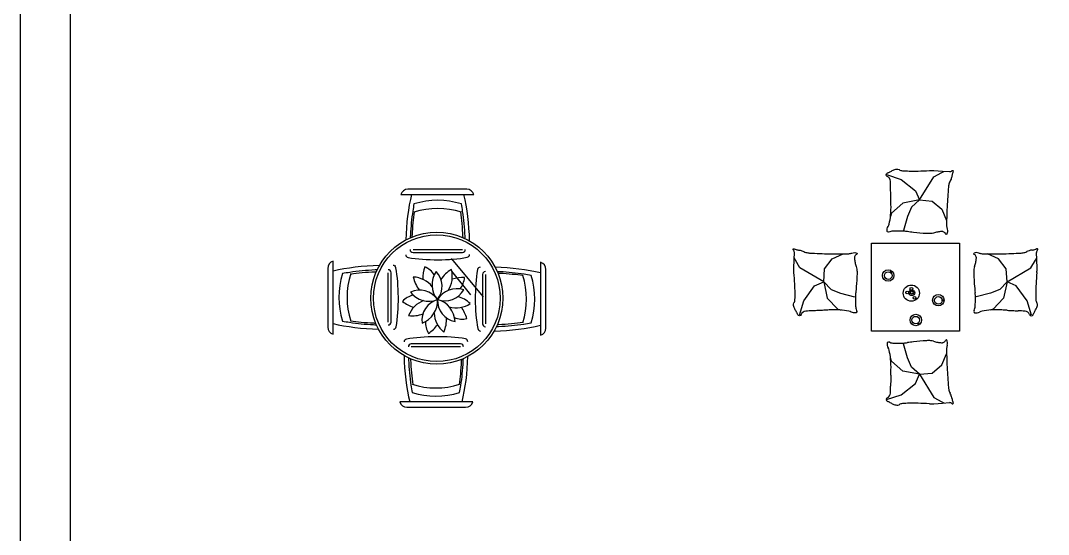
# Model space of a CAD drawing. Header units: inches. Extents: x 11.8 to 54.3, y 7.5 to 32.3.
# Drawn here: x 33.31 to 40.31, y 25.26 to 28.76 of the extents above; entities that cross this region are included whole.
import ezdxf

# ---------------------------------------------------------------- set-up
doc = ezdxf.new("R2010")
doc.units = ezdxf.units.IN
doc.header["$MEASUREMENT"] = 0
for name, color, linetype in [('02', 2, 'Continuous'), ('1', 1, 'Continuous'), ('kadrbm', 4, 'Continuous')]:
    doc.layers.add(name, color=color, linetype=linetype)

# ---------------------------------------------------------------- blocks, each defined once
blk = doc.blocks.new('kadrbm')
at = {"layer": 'kadrbm', "color": 4}
blk.add_lwpolyline([(0, 0), (0, 24.7972), (21, 24.7972), (21, 0), (0, 0)], close=True, dxfattribs=at)
blk.add_lwpolyline([(20.6631, 0.3257), (20.6631, 24.4603), (0.3369, 24.4603), (0.3369, 0.3257), (20.6631, 0.3257)], dxfattribs=at)

msp = doc.modelspace()

# ---------------------------------------------------------------- linework, layer by layer
at = {"layer": '02'}
for p, q in [((39.5842, 27.7209), (39.5972, 27.7279)), ((39.2075, 27.7064), (39.3062, 27.6733)), ((39.3062, 27.6733), (39.4044, 27.5964)), ((39.431, 27.5335), (39.5298, 27.692)), ((39.5298, 27.692), (39.5842, 27.7209)), ((39.4044, 27.5964), (39.431, 27.5335)), ((35.8997, 27.5709), (36.3957, 27.5709)), ((39.431, 27.5335), (39.3174, 27.5126)), ((39.431, 27.5335), (39.3768, 27.4854)), ((39.431, 27.5335), (39.5187, 27.525)), ((39.5187, 27.525), (39.5837, 27.4701)), ((39.2418, 27.4443), (39.2343, 27.4212)), ((39.3174, 27.5126), (39.2418, 27.4443)), ((39.3768, 27.4854), (39.3496, 27.4221)), ((39.5837, 27.4701), (39.6163, 27.3944)), ((39.3496, 27.4221), (39.3218, 27.3265)), ((35.9821, 27.1955), (36.3181, 27.1955)), ((35.9821, 27.176), (36.3181, 27.176)), ((38.8376, 27.1317), (38.9122, 27.1668)), ((39.9702, 27.1317), (39.8956, 27.1668)), ((40.2301, 27.1288), (40.2284, 27.1757)), ((35.4378, 26.6199), (35.4378, 27.1159)), ((36.4622, 26.8745), (36.2445, 27.1353)), ((36.3657, 27.146), (36.3671, 27.146)), ((36.8506, 27.109), (36.8506, 26.613)), ((38.5869, 27.1241), (38.5795, 27.1368)), ((38.6176, 27.0706), (38.5869, 27.1241)), ((38.7849, 27.065), (38.8376, 27.1317)), ((40.0229, 27.065), (39.9702, 27.1317)), ((40.1902, 27.0706), (40.2208, 27.1241)), ((40.2208, 27.1241), (40.2283, 27.1368)), ((40.2322, 27.068), (40.2301, 27.1288)), ((35.8131, 26.7024), (35.8131, 27.0384)), ((35.8327, 26.7024), (35.8327, 27.0384)), ((35.8627, 27.0859), (35.8627, 27.0874)), ((36.3763, 26.8868), (36.2475, 27.0494)), ((36.4557, 27.0265), (36.4557, 26.6905)), ((36.4753, 27.0265), (36.4753, 26.6905)), ((38.7792, 26.9771), (38.6176, 27.0706)), ((38.7792, 26.9771), (38.7849, 27.065)), ((40.0286, 26.9771), (40.0229, 27.065)), ((40.0286, 26.9771), (40.1902, 27.0706)), ((38.7172, 26.9484), (38.7792, 26.9771)), ((38.7792, 26.9771), (38.829, 26.9244)), ((38.7792, 26.9771), (38.8038, 26.8642)), ((40.0286, 26.9771), (39.9787, 26.9244)), ((40.0286, 26.9771), (40.004, 26.8642)), ((40.0906, 26.9484), (40.0286, 26.9771)), ((38.6435, 26.8478), (38.7172, 26.9484)), ((38.829, 26.9244), (38.8932, 26.8993)), ((38.8932, 26.8993), (38.9896, 26.8746)), ((39.9146, 26.8993), (39.8181, 26.8746)), ((39.9787, 26.9244), (39.9146, 26.8993)), ((40.1642, 26.8478), (40.0906, 26.9484)), ((38.6137, 26.7481), (38.6435, 26.8478)), ((38.8038, 26.8642), (38.8745, 26.7908)), ((40.004, 26.8642), (39.9333, 26.7908)), ((40.1941, 26.7481), (40.1642, 26.8478)), ((38.8745, 26.7908), (38.8978, 26.784)), ((39.9333, 26.7908), (39.9099, 26.784)), ((36.4257, 26.643), (36.4257, 26.6415)), ((35.9227, 26.5829), (35.9213, 26.5829)), ((36.3063, 26.5529), (35.9703, 26.5529)), ((36.3063, 26.5334), (35.9703, 26.5334)), ((39.3496, 26.4578), (39.3218, 26.5534)), ((39.5837, 26.4097), (39.6163, 26.4854)), ((39.2418, 26.4355), (39.2343, 26.4587)), ((39.3174, 26.3672), (39.2418, 26.4355)), ((39.3768, 26.3945), (39.3496, 26.4578)), ((39.431, 26.3463), (39.3768, 26.3945)), ((39.5187, 26.3549), (39.5837, 26.4097)), ((39.431, 26.3463), (39.3174, 26.3672)), ((39.4044, 26.2835), (39.431, 26.3463)), ((39.431, 26.3463), (39.5187, 26.3549)), ((39.431, 26.3463), (39.5298, 26.1879)), ((39.3062, 26.2066), (39.4044, 26.2835)), ((39.2075, 26.1735), (39.3062, 26.2066)), ((39.5298, 26.1879), (39.5842, 26.159)), ((36.3887, 26.158), (35.8927, 26.158)), ((39.5285, 26.1458), (39.5892, 26.1499)), ((39.5842, 26.159), (39.5972, 26.1519)), ((39.5892, 26.1499), (39.636, 26.1531))]:
    msp.add_line(p, q, dxfattribs=at)
for points in [[(39.2583, 27.3218, 0.101392), (39.2286, 27.3156, -0.223768), (39.2144, 27.3161, -0.25558), (39.2112, 27.3207, -0.081563), (39.2123, 27.3372, -0.071805), (39.2185, 27.3531, 0.069985), (39.2249, 27.3694, 0.03546), (39.2349, 27.4295, 0.029432), (39.2375, 27.5028, 0.001554), (39.2365, 27.5391, -0.00152), (39.2355, 27.5762, -0.004735), (39.235, 27.6144, 0.00382), (39.2344, 27.6617, 0.296001), (39.2125, 27.694, -0.649774), (39.212, 27.7173, -0.02319), (39.218, 27.7197, 0.0288), (39.2228, 27.7218, 0.005727), (39.2306, 27.7257, -0.004358), (39.2408, 27.731, -0.027528), (39.2628, 27.7406, -0.046214), (39.2766, 27.7443, -0.194121), (39.2931, 27.7407, 0.133719), (39.3159, 27.7329, 0.011505), (39.3621, 27.7309, 0.008882), (39.422, 27.7309, 0.012426), (39.4997, 27.7341, -0.033612), (39.5285, 27.7341), (39.5892, 27.73), (39.636, 27.7268, 0.224341), (39.6544, 27.734, -0.722772), (39.6624, 27.7302, -0.103513), (39.6612, 27.7267, 0.053465), (39.6582, 27.7201, 0.030109), (39.6523, 27.6973, -0.031436), (39.6465, 27.6755, -0.05324), (39.6402, 27.6618, 0.05518), (39.6342, 27.6485, 0.056271), (39.629, 27.6228, 0.0108), (39.6198, 27.4873, 0.00456), (39.6163, 27.3944, 0.01125), (39.6161, 27.3568, 0.069394), (39.6195, 27.3352, -0.079756), (39.6221, 27.3163, -0.106399), (39.6186, 27.3019, -0.328642), (39.614, 27.2994, -0.299547), (39.6088, 27.304, 0.189917), (39.6026, 27.3124, 0.033518), (39.5935, 27.3173, 0.075627), (39.5891, 27.3185, 0.053489), (39.5807, 27.3187, 0.017838), (39.5558, 27.3155, 0.038394), (39.5269, 27.3086, -0.059529), (39.508, 27.3048, -0.035943), (39.4798, 27.3047, -0.011245), (39.3901, 27.3129, -0.006203), (39.3495, 27.318, 0.010783), (39.3262, 27.3207, 0.019485), (39.3122, 27.3215, 0.005062)], [(38.9964, 26.8113, 0.101392), (39.0035, 26.7818, -0.223768), (39.0035, 26.7675, -0.25558), (38.999, 26.7643, -0.081563), (38.9825, 26.7648, -0.071805), (38.9664, 26.7705, 0.069985), (38.9499, 26.7764, 0.03546), (38.8895, 26.7844, 0.029432), (38.8161, 26.7846, 0.001554), (38.7799, 26.7825, -0.00152), (38.7429, 26.7803, -0.004735), (38.7047, 26.7785, 0.00382), (38.6574, 26.7763, 0.296001), (38.6259, 26.7534, -0.649774), (38.6026, 26.7522, -0.02319), (38.6, 26.7581, 0.0288), (38.5978, 26.7628, 0.005727), (38.5936, 26.7705, -0.004358), (38.588, 26.7805, -0.027528), (38.5777, 26.8022, -0.046214), (38.5736, 26.8158, -0.194121), (38.5766, 26.8325, 0.133719), (38.5837, 26.8555, 0.011505), (38.5841, 26.9017, 0.008882), (38.5822, 26.9616, 0.012426), (38.5764, 27.0392, -0.033612), (38.5755, 27.068), (38.5777, 27.1288), (38.5794, 27.1757, 0.224341), (38.5716, 27.1938, -0.722772), (38.5751, 27.2019, -0.103513), (38.5787, 27.2009, 0.053465), (38.5854, 27.1981, 0.030109), (38.6083, 27.1929, -0.031436), (38.6303, 27.1878, -0.05324), (38.6442, 27.182, 0.05518), (38.6577, 27.1764, 0.056271), (38.6835, 27.172, 0.0108), (38.8193, 27.1672, 0.00456), (38.9122, 27.1668, 0.01125), (38.9498, 27.1678, 0.069394), (38.9713, 27.1719, -0.079756), (38.9901, 27.175, -0.106399), (39.0046, 27.172, -0.328642), (39.0072, 27.1675, -0.299547), (39.0028, 27.1622, 0.189917), (38.9946, 27.1558, 0.033518), (38.99, 27.1465, 0.075627), (38.9889, 27.142, 0.053489), (38.9891, 27.1336, 0.017838), (38.993, 27.1088, 0.038394), (39.0009, 27.0802, -0.059529), (39.0052, 27.0614, -0.035943), (39.0063, 27.0333, -0.011245), (39.001, 26.9433, -0.006203), (38.9972, 26.9026, 0.010783), (38.9953, 26.8792, 0.019485), (38.995, 26.8652, 0.005062)]]:
    msp.add_lwpolyline(points, format="xyb", close=True, dxfattribs=at)
for points in [[(36.3957, 27.5709, 0.333667), (36.3477, 27.6069), (35.9477, 27.6069, 0.333667), (35.8997, 27.5709)], [(35.4378, 27.1159, 0.333667), (35.4017, 27.0679), (35.4017, 26.6679, 0.333667), (35.4378, 26.6199)], [(36.8506, 26.613, 0.333667), (36.8867, 26.661), (36.8867, 27.061, 0.333667), (36.8506, 27.109)], [(35.8927, 26.158, 0.333667), (35.9407, 26.122), (36.3407, 26.122, 0.333667), (36.3887, 26.158)]]:
    msp.add_lwpolyline(points, format="xyb", dxfattribs=at)
for points in [[(39.1039, 27.2399), (39.7039, 27.2399), (39.7039, 26.6399), (39.1039, 26.6399)], [(39.2315, 27.0404), (39.2355, 27.0459), (39.2399, 27.0426), (39.236, 27.0371)], [(39.5855, 26.8525), (39.5922, 26.8525), (39.5922, 26.847), (39.5855, 26.847)], [(39.4228, 26.6963), (39.4267, 26.6908), (39.4222, 26.6876), (39.4183, 26.6931)]]:
    msp.add_lwpolyline(points, close=True, dxfattribs=at)
for centre, radius in [((36.1442, 26.8645), 0.45), ((36.1442, 26.8645), 0.4318), ((39.2178, 27.0191), 0.0391), ((39.2189, 27.0184), 0.0256), ((39.3762, 26.899), 0.0554), ((39.3485, 26.904), 0.00962), ((39.3797, 26.9016), 0.0191), ((39.3762, 26.9287), 0.00962), ((39.3797, 26.9033), 0.0105), ((39.5602, 26.8511), 0.0391), ((39.3981, 26.8675), 0.00962), ((39.5602, 26.8498), 0.0256), ((39.4071, 26.7161), 0.0391), ((39.406, 26.7153), 0.0256)]:
    msp.add_circle(centre, radius, dxfattribs=at)
for centre, radius, start, end in [((36.1501, 26.9884), 0.543, 72.70335, 107.29665), ((36.1501, 26.9325), 0.543, 72.70335, 107.29665), ((35.9821, 27.196), 0.02, 180.37069, 270), ((36.3181, 27.196), 0.02, 270, 359.62977), ((39.8049, 27.168), 0.00443, 113.81799, 186.58879), ((39.8068, 27.1682), 0.0063, 186.58879, 253.29046), ((39.8174, 27.1398), 0.0352, 89.52442, 113.81799), ((39.8172, 27.1149), 0.0601, 71.28425, 89.52442), ((39.8619, 27.2469), 0.0792, 251.28425, 267.16272), ((39.8994, 28.0038), 0.8371, 267.16272, 269.74096), ((39.9186, 32.2609), 5.0942, 269.74096, 270.78602), ((39.9454, 30.3119), 3.145, 270.78602, 273.26117), ((40.1177, 27.2884), 0.1166, 273.26117, 286.14395), ((40.1316, 27.2401), 0.0663, 286.14395, 298.77735), ((40.1978, 27.1195), 0.0712, 106.58716, 118.77735), ((40.2287, 27.0159), 0.1794, 99.38482, 106.58716), ((40.1676, 27.3857), 0.1955, 279.38482, 286.28328), ((40.2129, 27.2307), 0.034, 286.28328, 298.52483), ((40.2515, 27.1765), 0.0231, 131.45226, 182.03003), ((40.2335, 27.1928), 0.0092, 94.88558, 118.52483), ((40.2331, 27.1973), 0.00467, 311.45226, 94.88558), ((35.9527, 27.1609), 0.02, 181.47865, 260.46365), ((36.3476, 27.1628), 0.02, 280.38239, 358.58396), ((39.8009, 27.1486), 0.0142, 30.27703, 73.29046), ((39.6244, 27.146), 0.194, 340.16916, 348.964), ((39.7465, 27.1169), 0.0771, 22.59825, 30.27703), ((39.4693, 27.1762), 0.352, 348.964, 353.05171), ((39.8036, 27.1406), 0.0153, 5.29873, 22.59825), ((39.7797, 27.1384), 0.0393, 353.05171, 5.29873), ((36.0202, 26.8704), 0.543, 162.70335, 197.29665), ((36.0761, 26.8704), 0.543, 162.70335, 197.29665), ((35.8127, 27.0384), 0.02, 0, 89.62977), ((35.8458, 27.0679), 0.02, 10.38239, 88.58396), ((36.4406, 27.056), 0.02, 91.47865, 170.46365), ((36.4757, 27.0265), 0.02, 90.37069, 180), ((39.9979, 27.0402), 0.1965, 173.79614, 182.03003), ((41.8033, 27.1042), 2.003, 182.03003, 184.60709), ((39.8831, 27.0527), 0.081, 160.16916, 173.79614), ((41.7889, 26.8846), 1.5652, 174.32955, 177.17716), ((40.018, 27.0604), 0.2143, 354.32955, 2.03003), ((36.2123, 26.8585), 0.543, 342.70335, 17.29665), ((36.2682, 26.8585), 0.543, 342.70335, 17.29665), ((41.9104, 26.8786), 1.6868, 177.17716, 179.21266), ((41.4495, 27.0757), 1.6481, 184.60709, 186.02863), ((39.2681, 26.8453), 0.5454, 3.5574, 6.02863), ((41.229, 26.8879), 1.0054, 179.21266, 181.8493), ((37.1513, 26.9073), 2.6619, 357.93234, 359.09237), ((39.6331, 26.868), 0.1798, 359.09237, 3.5574), ((40.2699, 26.857), 0.0458, 181.8493, 212.3147), ((40.1584, 26.8314), 0.0774, 337.78796, 348.37194), ((40.2121, 26.8204), 0.0226, 348.37194, 32.3147), ((39.8194, 26.7747), 0.0168, 154.77416, 205.22688), ((39.7359, 26.814), 0.0755, 334.77416, 357.93234), ((39.8095, 26.77), 0.0058, 205.22688, 262.57378), ((39.8153, 26.8147), 0.0509, 262.57378, 281.22529), ((39.8136, 26.8235), 0.0599, 281.22529, 297.65364), ((39.8706, 26.7147), 0.063, 101.64029, 117.65364), ((39.9447, 26.3553), 0.43, 93.51688, 101.64029), ((39.9565, 26.162), 0.6236, 86.77343, 93.51688), ((39.663, 20.9556), 5.8383, 86.4173, 86.77343), ((40.4092, 32.8724), 6.1019, 266.4173, 266.76566), ((40.1786, 28.7933), 2.0162, 266.76566, 267.85086), ((39.9869, 23.6835), 3.0972, 86.97528, 87.85086), ((40.1484, 26.7405), 0.0359, 21.02002, 86.97528), ((40.1938, 26.758), 0.0127, 201.02002, 333.07913), ((40.143, 26.7837), 0.0697, 333.07913, 338.39292), ((40.2498, 26.7414), 0.0452, 151.79426, 158.39292), ((40.5471, 26.582), 0.3825, 150.48182, 151.79426), ((39.6395, 27.0959), 0.6605, 330.48182, 331.48061), ((40.0286, 26.8844), 0.2176, 331.48061, 337.78796), ((35.8127, 26.7024), 0.02, 270.37069, 0), ((36.4757, 26.6905), 0.02, 180, 269.62977), ((35.8478, 26.6729), 0.02, 271.47865, 350.46365), ((36.4426, 26.6611), 0.02, 190.38239, 268.58396), ((35.9408, 26.5661), 0.02, 100.38239, 178.58396), ((35.9703, 26.5329), 0.02, 90, 179.62977), ((36.3063, 26.5329), 0.02, 0.37069, 90), ((36.3357, 26.568), 0.02, 1.47865, 80.46365), ((39.2619, 26.5542), 0.0509, 174.43404, 193.08555), ((39.217, 26.5586), 0.0058, 117.08714, 174.43404), ((39.2706, 26.5562), 0.0599, 193.08555, 209.5139), ((39.222, 26.5488), 0.0168, 66.63442, 117.08714), ((39.2586, 26.6335), 0.0755, 246.63442, 269.7926), ((39.2679, 29.2199), 2.6619, 269.7926, 270.95263), ((39.3092, 26.7381), 0.1798, 270.95263, 275.41766), ((39.2747, 27.1021), 0.5454, 275.41766, 277.88889), ((39.5757, 24.9293), 1.6481, 96.46735, 97.88889), ((39.6157, 24.5767), 2.003, 93.8903, 96.46735), ((39.4932, 26.3791), 0.1965, 85.65641, 93.8903), ((39.5019, 26.4942), 0.081, 72.02943, 85.65641), ((39.5867, 26.7558), 0.194, 252.02943, 260.82427), ((39.6119, 26.9118), 0.352, 260.82427, 264.91197), ((39.5842, 26.6004), 0.0393, 264.91197, 277.15899), ((39.5872, 26.5765), 0.0153, 277.15899, 294.45852), ((39.5616, 26.6328), 0.0771, 294.45852, 302.13729), ((39.5951, 26.5795), 0.0142, 302.13729, 345.15072), ((39.6149, 26.5742), 0.0063, 98.44905, 165.15072), ((39.6146, 26.5761), 0.00443, 25.67826, 98.44905), ((39.6953, 26.5217), 0.0792, 163.14451, 179.02298), ((39.5868, 26.5627), 0.0352, 1.38469, 25.67826), ((39.5619, 26.5621), 0.0601, 343.14451, 1.38469), ((39.1637, 26.4957), 0.063, 13.50056, 29.5139), ((38.8069, 26.41), 0.43, 5.37715, 13.50056), ((40.4531, 26.5088), 0.8371, 179.02298, 181.60123), ((44.7086, 26.6278), 5.0942, 181.60123, 182.64628), ((38.6141, 26.3919), 0.6236, 358.6337, 5.37715), ((45.3356, 26.1573), 6.1019, 178.27756, 178.62592), ((33.4008, 26.5162), 5.8383, 358.27756, 358.6337), ((42.7614, 26.5378), 3.145, 182.64628, 185.12143), ((36.1383, 26.7964), 0.543, 252.70335, 287.29665), ((36.1378, 26.2811), 3.0972, 358.83554, 359.71113), ((41.2512, 26.2553), 2.0162, 178.62592, 179.71113), ((39.7451, 26.2674), 0.1166, 185.12143, 198.00421), ((36.1383, 26.7405), 0.543, 252.70335, 287.29665), ((39.2174, 26.1741), 0.0127, 112.88028, 244.93939), ((39.1985, 26.2189), 0.0359, 292.88028, 358.83554), ((39.6973, 26.2519), 0.0663, 198.00421, 210.63761), ((39.5789, 26.1818), 0.0712, 18.44742, 30.63761), ((39.4764, 26.1476), 0.1794, 11.24508, 18.44742), ((39.2415, 26.2257), 0.0697, 244.93939, 250.25318), ((39.2027, 26.1176), 0.0452, 63.65452, 70.25318), ((39.053, 25.8153), 0.3825, 62.34208, 63.65452), ((39.5372, 26.7391), 0.6605, 242.34208, 243.34087), ((39.3385, 26.3433), 0.2176, 243.34087, 249.64822), ((39.2897, 26.2119), 0.0774, 249.64822, 260.2322), ((39.2804, 26.1579), 0.0226, 260.2322, 304.17496), ((39.3188, 26.1013), 0.0458, 93.70956, 124.17496), ((39.3809, 25.1437), 1.0054, 91.07293, 93.70956), ((39.3937, 24.4624), 1.6868, 89.03743, 91.07293), ((39.3957, 24.5839), 1.5652, 86.18981, 89.03743), ((39.514, 26.3596), 0.2143, 266.18981, 273.8903), ((39.6376, 26.1301), 0.0231, 43.31252, 93.8903), ((39.844, 26.2207), 0.1955, 191.24508, 198.14354), ((39.6578, 26.1491), 0.00467, 223.31252, 6.74585), ((39.6905, 26.1704), 0.034, 198.14354, 210.3851), ((39.6533, 26.1485), 0.0092, 6.74585, 30.3851)]:
    msp.add_arc(centre, radius, start, end, dxfattribs=at)
for centre, major_axis, ratio, start_param, end_param in [((36.1501, 27.2075), (0, -0.6317), 0.345133, 4.099527, 4.626376), ((36.1501, 27.2075), (0, -0.6317), 0.345133, 7.92947, 8.466844), ((36.1445, 27.2103), (-0.3441, 0), 0.243902, 0.967641, 2.215058), ((35.8012, 26.8704), (0.6317, 0), 0.345133, 7.92947, 8.466844), ((35.7984, 26.8648), (0, -0.3441), 0.243902, 0.967641, 2.215058), ((36.49, 26.8641), (0, 0.3441), 0.243902, 0.967641, 2.215058), ((36.4872, 26.8585), (-0.6317, 0), 0.345133, 4.099527, 4.626376), ((35.8012, 26.8704), (0.6317, 0), 0.345133, 4.099527, 4.626376), ((36.4872, 26.8585), (-0.6317, 0), 0.345133, 7.92947, 8.466844), ((36.1439, 26.5186), (0.3441, 0), 0.243902, 0.967641, 2.215058), ((36.1383, 26.5214), (0, 0.6317), 0.345133, 7.92947, 8.466844), ((36.1383, 26.5214), (0, 0.6317), 0.345133, 4.099527, 4.626376)]:
    msp.add_ellipse(centre, major_axis=major_axis, ratio=ratio, start_param=start_param, end_param=end_param, dxfattribs=at)
for points, knots in [([(35.9887, 27.5069), (35.9856, 27.4911), (35.9829, 27.4749), (35.9764, 27.4325), (35.9731, 27.4059), (35.9677, 27.3514), (35.9656, 27.3236), (35.9639, 27.2892), (35.9637, 27.2829), (35.9634, 27.2765)], [4.2084563, 4.2084563, 4.2084563, 4.2084563, 4.2962292, 4.2962292, 4.433179, 4.433179, 4.5701288, 4.5701288, 4.6010142, 4.6010142, 4.6010142, 4.6010142]), ([(35.9905, 27.4516), (35.987, 27.4279), (35.984, 27.4035), (35.9789, 27.3514), (35.9768, 27.3236), (35.9752, 27.2908), (35.975, 27.2861), (35.9748, 27.2813)], [4.3081151, 4.3081151, 4.3081151, 4.3081151, 4.433179, 4.433179, 4.5701288, 4.5701288, 4.5932224, 4.5932224, 4.5932224, 4.5932224]), ([(36.3228, 27.2775), (36.3227, 27.28), (36.3226, 27.2825), (36.3212, 27.3145), (36.3192, 27.3437), (36.3139, 27.3997), (36.3106, 27.4265), (36.3068, 27.4525)], [7.966905, 7.966905, 7.966905, 7.966905, 7.9790206, 7.9790206, 8.1227425, 8.1227425, 8.2598231, 8.2598231, 8.2598231, 8.2598231]), ([(36.337, 27.271), (36.3369, 27.2757), (36.3367, 27.2803), (36.3352, 27.3145), (36.3332, 27.3437), (36.3277, 27.401), (36.3243, 27.4291), (36.3176, 27.4735), (36.3147, 27.4904), (36.3116, 27.5069)], [7.9564663, 7.9564663, 7.9564663, 7.9564663, 7.9790206, 7.9790206, 8.1227425, 8.1227425, 8.2664644, 8.2664644, 8.3579144, 8.3579144, 8.3579144, 8.3579144]), ([(35.7376, 27.0573), (35.733, 27.0571), (35.7283, 27.0569), (35.6942, 27.0554), (35.6649, 27.0534), (35.6076, 27.048), (35.5795, 27.0446), (35.5351, 27.0378), (35.5182, 27.035), (35.5017, 27.0318)], [7.9564663, 7.9564663, 7.9564663, 7.9564663, 7.9790206, 7.9790206, 8.1227425, 8.1227425, 8.2664644, 8.2664644, 8.3579144, 8.3579144, 8.3579144, 8.3579144]), ([(35.7312, 27.043), (35.7287, 27.043), (35.7262, 27.0428), (35.6942, 27.0415), (35.6649, 27.0394), (35.6089, 27.0341), (35.5821, 27.0309), (35.5562, 27.027)], [7.966905, 7.966905, 7.966905, 7.966905, 7.9790206, 7.9790206, 8.1227425, 8.1227425, 8.2598231, 8.2598231, 8.2598231, 8.2598231]), ([(36.7867, 27.02), (36.7709, 27.023), (36.7546, 27.0258), (36.7123, 27.0322), (36.6856, 27.0356), (36.6312, 27.041), (36.6034, 27.043), (36.569, 27.0447), (36.5626, 27.045), (36.5563, 27.0452)], [4.2084563, 4.2084563, 4.2084563, 4.2084563, 4.2962292, 4.2962292, 4.433179, 4.433179, 4.5701288, 4.5701288, 4.6010142, 4.6010142, 4.6010142, 4.6010142]), ([(36.7313, 27.0181), (36.7076, 27.0216), (36.6832, 27.0246), (36.6312, 27.0298), (36.6034, 27.0318), (36.5706, 27.0335), (36.5658, 27.0337), (36.5611, 27.0339)], [4.3081151, 4.3081151, 4.3081151, 4.3081151, 4.433179, 4.433179, 4.5701288, 4.5701288, 4.5932224, 4.5932224, 4.5932224, 4.5932224]), ([(35.5017, 26.7089), (35.5175, 26.7059), (35.5338, 26.7031), (35.5761, 26.6967), (35.6028, 26.6933), (35.6572, 26.6879), (35.685, 26.6859), (35.7194, 26.6842), (35.7258, 26.6839), (35.7321, 26.6837)], [4.2084563, 4.2084563, 4.2084563, 4.2084563, 4.2962292, 4.2962292, 4.433179, 4.433179, 4.5701288, 4.5701288, 4.6010142, 4.6010142, 4.6010142, 4.6010142]), ([(35.5571, 26.7108), (35.5808, 26.7073), (35.6052, 26.7043), (35.6572, 26.6991), (35.685, 26.6971), (35.7178, 26.6955), (35.7226, 26.6952), (35.7273, 26.695)], [4.3081151, 4.3081151, 4.3081151, 4.3081151, 4.433179, 4.433179, 4.5701288, 4.5701288, 4.5932224, 4.5932224, 4.5932224, 4.5932224]), ([(36.5508, 26.6716), (36.5554, 26.6718), (36.5601, 26.672), (36.5942, 26.6735), (36.6235, 26.6755), (36.6808, 26.6809), (36.7088, 26.6844), (36.7533, 26.6911), (36.7702, 26.6939), (36.7867, 26.6971)], [7.9564663, 7.9564663, 7.9564663, 7.9564663, 7.9790206, 7.9790206, 8.1227425, 8.1227425, 8.2664644, 8.2664644, 8.3579144, 8.3579144, 8.3579144, 8.3579144]), ([(36.5572, 26.6859), (36.5597, 26.686), (36.5622, 26.6861), (36.5942, 26.6874), (36.6235, 26.6895), (36.6795, 26.6948), (36.7063, 26.698), (36.7322, 26.7019)], [7.966905, 7.966905, 7.966905, 7.966905, 7.9790206, 7.9790206, 8.1227425, 8.1227425, 8.2598231, 8.2598231, 8.2598231, 8.2598231]), ([(35.9514, 26.4579), (35.9515, 26.4532), (35.9517, 26.4486), (35.9532, 26.4144), (35.9552, 26.3852), (35.9607, 26.3279), (35.9641, 26.2998), (35.9708, 26.2554), (35.9737, 26.2385), (35.9768, 26.222)], [7.9564663, 7.9564663, 7.9564663, 7.9564663, 7.9790206, 7.9790206, 8.1227425, 8.1227425, 8.2664644, 8.2664644, 8.3579144, 8.3579144, 8.3579144, 8.3579144]), ([(35.9656, 26.4514), (35.9657, 26.4489), (35.9658, 26.4464), (35.9672, 26.4144), (35.9692, 26.3852), (35.9745, 26.3292), (35.9778, 26.3024), (35.9816, 26.2764)], [7.966905, 7.966905, 7.966905, 7.966905, 7.9790206, 7.9790206, 8.1227425, 8.1227425, 8.2598231, 8.2598231, 8.2598231, 8.2598231]), ([(36.2979, 26.2773), (36.3014, 26.301), (36.3044, 26.3254), (36.3095, 26.3775), (36.3116, 26.4053), (36.3132, 26.4381), (36.3134, 26.4428), (36.3136, 26.4476)], [4.3081151, 4.3081151, 4.3081151, 4.3081151, 4.433179, 4.433179, 4.5701288, 4.5701288, 4.5932224, 4.5932224, 4.5932224, 4.5932224]), ([(36.2997, 26.222), (36.3027, 26.2378), (36.3055, 26.254), (36.312, 26.2964), (36.3153, 26.3231), (36.3207, 26.3775), (36.3228, 26.4053), (36.3245, 26.4397), (36.3247, 26.446), (36.325, 26.4524)], [4.2084563, 4.2084563, 4.2084563, 4.2084563, 4.2962292, 4.2962292, 4.433179, 4.433179, 4.5701288, 4.5701288, 4.6010142, 4.6010142, 4.6010142, 4.6010142])]:
    msp.add_open_spline(points, degree=3, knots=knots, dxfattribs=at)
at = {"layer": '1'}
for centre, radius, start, end in [((36.281, 26.9949), 0.2331, 159.21051, 180.35141), ((36.0046, 26.9447), 0.1452, 32.50863, 66.24757), ((36.2716, 26.9566), 0.1594, 145.77608, 219.51587), ((36.0328, 26.9455), 0.1469, 322.04468, 43.24727), ((36.3321, 26.8937), 0.1875, 118.1301, 148.49315), ((36.0772, 27.0126), 0.1729, 326.1324, 15.60129), ((35.9768, 26.8359), 0.1729, 38.1324, 87.60129), ((36.1686, 27.0416), 0.1875, 190.1301, 220.49315), ((36.3224, 26.7724), 0.2331, 87.21052, 108.35141), ((36.1893, 27.0198), 0.1452, 320.50863, 354.24757), ((36.0189, 26.7458), 0.1452, 104.50863, 138.24757), ((36.0269, 26.7729), 0.1469, 34.04468, 115.24727), ((36.0902, 27.0034), 0.1594, 217.77608, 291.51587), ((36.2831, 26.7696), 0.1594, 73.77608, 147.51587), ((36.1988, 26.9933), 0.1469, 250.04468, 331.24727), ((36.0566, 27.0242), 0.2331, 231.21052, 252.35141), ((36.1139, 26.6858), 0.1729, 110.1324, 159.6013), ((36.1892, 26.7139), 0.1469, 106.04468, 187.24727), ((35.9895, 26.8454), 0.1594, 289.77608, 3.51587), ((36.2955, 26.8501), 0.1469, 178.04468, 259.24727), ((36.1088, 26.7008), 0.1594, 1.77608, 75.51587), ((36.2763, 26.9717), 0.1729, 254.1324, 303.6013), ((36.242, 26.6926), 0.1875, 46.1301, 76.49315), ((35.9775, 26.9318), 0.1875, 262.1301, 292.49315), ((36.2989, 26.7698), 0.1729, 182.1324, 231.60129), ((36.1237, 26.6643), 0.2331, 15.21052, 36.35141), ((36.2125, 26.698), 0.1452, 176.50863, 210.24757), ((35.9594, 26.8199), 0.2331, 303.21051, 324.35141), ((36.0228, 26.7161), 0.1875, 334.1301, 4.49315), ((36.3178, 26.8674), 0.1452, 248.50863, 282.24757)]:
    msp.add_arc(centre, radius, start, end, dxfattribs=at)

# ---------------------------------------------------------------- block references
at = {"layer": 'kadrbm'}
msp.add_blockref('kadrbm', (33.3092, 7.5012), dxfattribs=at)

doc.saveas('drawing.dxf')
